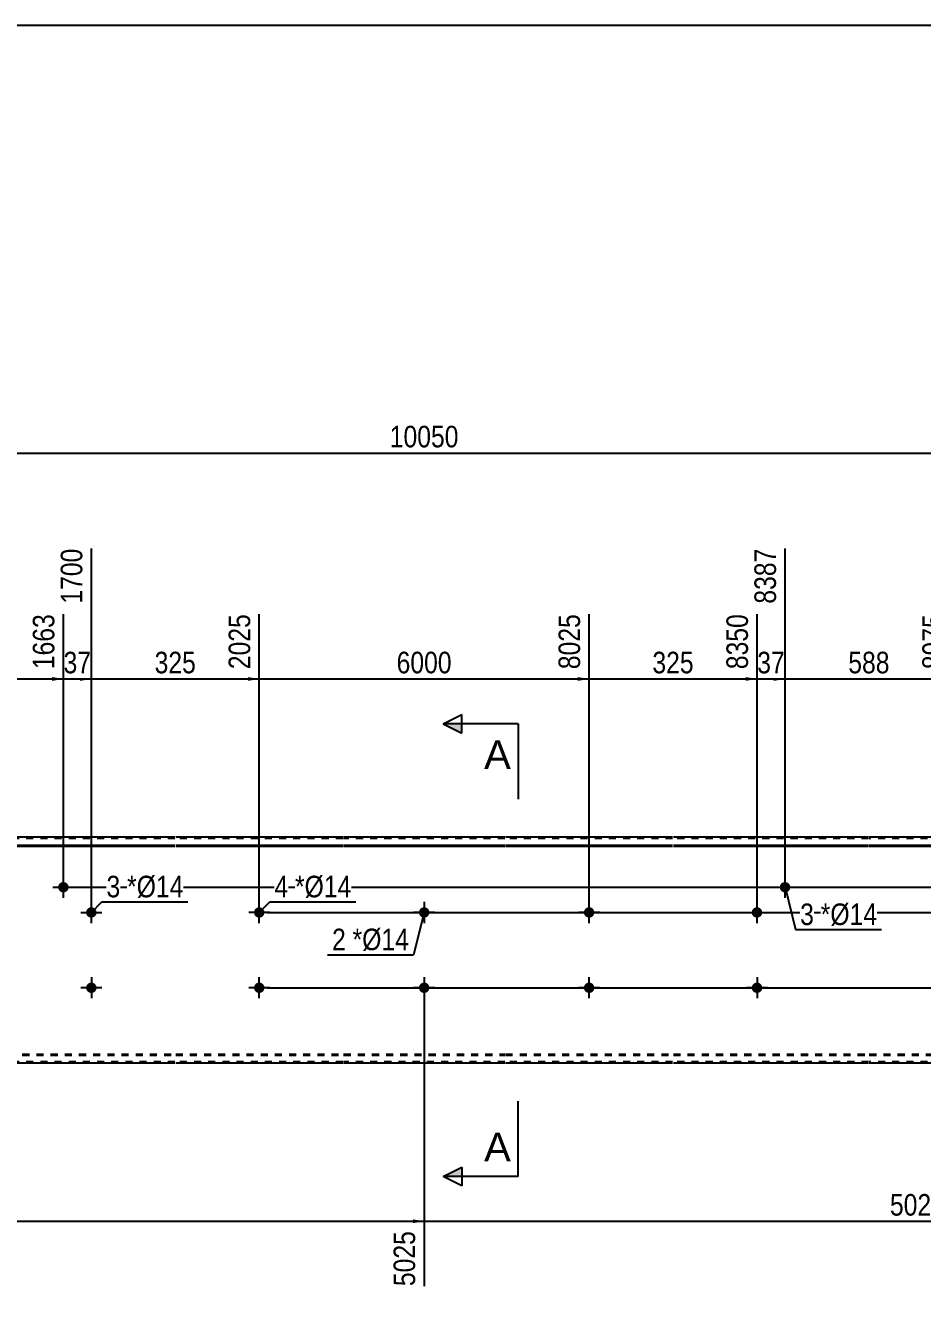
# Model space of a CAD drawing. Header units: millimetres. Extents: x -60 to 343, y -154 to 123.
# Drawn here: x 78.1 to 197.2, y -47 to 122.8 of the extents above; entities that cross this region are included whole.
import ezdxf

# ---------------------------------------------------------------- set-up
doc = ezdxf.new("R2010")
doc.units = ezdxf.units.MM
doc.linetypes.add('DXK_LINE_DOT1', pattern=[1.8814, 0.9407, -0.9407])
doc.styles.add('Arial', font='ARIAL.TTF', dxfattribs={"height": 0.2})
doc.styles.add('Arial Narrow', font='ARIALN.TTF', dxfattribs={"height": 0.2})

# ---------------------------------------------------------------- blocks, each defined once
blk = doc.blocks.new('Unknown-627190495-2038')
at = {"color": 5, "linetype": 'Continuous'}
blk.add_line((342.8, 122.75), (-57.2, 122.75), dxfattribs=at)
blk = doc.blocks.new('Bolt-627190495-1223 - 1203')
at = {"linetype": 'Continuous'}
blk.add_hatch(color=3, dxfattribs=at).paths.add_polyline_path([(174.49, 5, -1), (175.89, 5, -1)])
at = {"color": 3, "linetype": 'Continuous'}
for p, q in [((175.19, 3.6), (175.19, 6.4)), ((173.79, 5), (176.59, 5))]:
    blk.add_line(p, q, dxfattribs=at)
blk = doc.blocks.new('Part-627190495-1218 - 1203')
at = {"color": 2, "linetype": 'Continuous'}
for p, q in [((0, -15), (0, 15)), ((13.6, 15), (0, 15)), ((0, 13.94), (13.6, 13.94)), ((0, 13.81), (13.6, 13.81)), ((39.6, 15), (13.7, 15)), ((13.7, 13.94), (39.6, 13.94)), ((13.7, 13.81), (39.6, 13.81)), ((71.9, 15), (39.7, 15)), ((39.7, 13.94), (71.9, 13.94)), ((39.7, 13.81), (71.9, 13.81)), ((97.91, 15), (72, 15)), ((72, 13.94), (97.91, 13.94)), ((72, 13.81), (97.91, 13.81)), ((120.2, 15), (98.01, 15)), ((98.01, 13.94), (120.2, 13.94)), ((98.01, 13.81), (120.2, 13.81)), ((141.7, 15), (120.3, 15)), ((120.3, 13.94), (141.7, 13.94)), ((120.3, 13.81), (141.7, 13.81)), ((163.99, 15), (141.8, 15)), ((141.8, 13.94), (163.99, 13.94)), ((141.8, 13.81), (163.99, 13.81)), ((190, 15), (164.09, 15)), ((164.09, 13.94), (190, 13.94)), ((164.09, 13.81), (190, 13.81)), ((222.3, 15), (190.1, 15)), ((190.1, 13.94), (222.3, 13.94)), ((190.1, 13.81), (222.3, 13.81)), ((248.31, 15), (222.4, 15)), ((222.4, 13.94), (248.31, 13.94)), ((222.4, 13.81), (248.31, 13.81)), ((262, 15), (248.41, 15)), ((248.41, 13.94), (262, 13.94)), ((248.41, 13.81), (262, 13.81)), ((262, 15), (262, 13.94)), ((262, 13.94), (262, -15)), ((13.6, -15), (0, -15)), ((39.6, -15), (13.7, -15)), ((71.9, -15), (39.7, -15)), ((97.91, -15), (72, -15)), ((120.2, -15), (98.01, -15)), ((141.7, -15), (120.3, -15)), ((163.99, -15), (141.8, -15)), ((190, -15), (164.09, -15)), ((222.3, -15), (190.1, -15)), ((248.31, -15), (222.4, -15)), ((262, -15), (248.41, -15))]:
    blk.add_line(p, q, dxfattribs=at)
at = {"color": 7, "linetype": 'DXK_LINE_DOT1'}
for p, q in [((13.6, 14.82), (0, 14.82)), ((39.6, 14.82), (13.7, 14.82)), ((71.9, 14.82), (39.7, 14.82)), ((97.91, 14.82), (72, 14.82)), ((120.2, 14.82), (98.01, 14.82)), ((141.7, 14.82), (120.3, 14.82)), ((163.99, 14.82), (141.8, 14.82)), ((190, 14.82), (164.09, 14.82)), ((222.3, 14.82), (190.1, 14.82)), ((248.31, 14.82), (222.4, 14.82)), ((262, 14.82), (248.41, 14.82)), ((0, -13.81), (13.6, -13.81)), ((0, -13.94), (13.6, -13.94)), ((13.6, -14.82), (0, -14.82)), ((13.7, -13.81), (39.6, -13.81)), ((13.7, -13.94), (39.6, -13.94)), ((39.6, -14.82), (13.7, -14.82)), ((39.7, -13.81), (71.9, -13.81)), ((39.7, -13.94), (71.9, -13.94)), ((71.9, -14.82), (39.7, -14.82)), ((72, -13.81), (97.91, -13.81)), ((72, -13.94), (97.91, -13.94)), ((97.91, -14.82), (72, -14.82)), ((98.01, -13.81), (120.2, -13.81)), ((98.01, -13.94), (120.2, -13.94)), ((120.2, -14.82), (98.01, -14.82)), ((120.3, -13.81), (141.7, -13.81)), ((120.3, -13.94), (141.7, -13.94)), ((141.7, -14.82), (120.3, -14.82)), ((141.8, -13.81), (163.99, -13.81)), ((141.8, -13.94), (163.99, -13.94)), ((163.99, -14.82), (141.8, -14.82)), ((164.09, -13.81), (190, -13.81)), ((164.09, -13.94), (190, -13.94)), ((190, -14.82), (164.09, -14.82)), ((190.1, -13.81), (222.3, -13.81)), ((190.1, -13.94), (222.3, -13.94)), ((222.3, -14.82), (190.1, -14.82)), ((222.4, -13.81), (248.31, -13.81)), ((222.4, -13.94), (248.31, -13.94)), ((248.31, -14.82), (222.4, -14.82)), ((248.41, -13.81), (262, -13.81)), ((248.41, -13.94), (262, -13.94)), ((262, -14.82), (248.41, -14.82))]:
    blk.add_line(p, q, dxfattribs=at)
blk = doc.blocks.new('Bolt-627190495-1220 - 1203')
at = {"linetype": 'Continuous'}
blk.add_hatch(color=3, dxfattribs=at).paths.add_polyline_path([(178.21, 8.35, -1), (179.61, 8.35, -1)])
at = {"color": 3, "linetype": 'Continuous'}
for p, q in [((178.91, 6.95), (178.91, 9.75)), ((177.51, 8.35), (180.31, 8.35))]:
    blk.add_line(p, q, dxfattribs=at)
blk = doc.blocks.new('Bolt-627190495-1222 - 1203')
at = {"linetype": 'Continuous'}
blk.add_hatch(color=3, dxfattribs=at).paths.add_polyline_path([(175.89, -5, -1), (174.49, -5, -1)])
at = {"color": 3, "linetype": 'Continuous'}
for p, q in [((176.59, -5), (173.79, -5)), ((175.19, -3.6), (175.19, -6.4))]:
    blk.add_line(p, q, dxfattribs=at)
blk = doc.blocks.new('Bolt-627190495-1226 - 1203')
at = {"linetype": 'Continuous'}
blk.add_hatch(color=3, dxfattribs=at).paths.add_polyline_path([(82.4, 8.35, -1), (83.8, 8.35, -1)])
at = {"color": 3, "linetype": 'Continuous'}
for p, q in [((83.1, 6.95), (83.1, 9.75)), ((81.7, 8.35), (84.5, 8.35))]:
    blk.add_line(p, q, dxfattribs=at)
blk = doc.blocks.new('Bolt-627190495-1229 - 1203')
at = {"linetype": 'Continuous'}
for points in [[(131.7, 5, -1), (130.3, 5, -1)], [(131.7, -5, -1), (130.3, -5, -1)]]:
    blk.add_hatch(color=3, dxfattribs=at).paths.add_polyline_path(points)
at = {"color": 3, "linetype": 'Continuous'}
for p, q in [((131, 6.4), (131, 3.6)), ((132.4, 5), (129.6, 5)), ((132.4, -5), (129.6, -5)), ((131, -3.6), (131, -6.4))]:
    blk.add_line(p, q, dxfattribs=at)
blk = doc.blocks.new('Bolt-627190495-1230 - 1203')
at = {"linetype": 'Continuous'}
blk.add_hatch(color=3, dxfattribs=at).paths.add_polyline_path([(86.11, 5, -1), (87.51, 5, -1)])
at = {"color": 3, "linetype": 'Continuous'}
for p, q in [((86.81, 3.6), (86.81, 6.4)), ((85.41, 5), (88.21, 5))]:
    blk.add_line(p, q, dxfattribs=at)
blk = doc.blocks.new('Bolt-627190495-1231 - 1203')
at = {"linetype": 'Continuous'}
blk.add_hatch(color=3, dxfattribs=at).paths.add_polyline_path([(87.51, -5, -1), (86.11, -5, -1)])
at = {"color": 3, "linetype": 'Continuous'}
for p, q in [((88.21, -5), (85.41, -5)), ((86.81, -3.6), (86.81, -6.4))]:
    blk.add_line(p, q, dxfattribs=at)
blk = doc.blocks.new('Bolt-627190495-1232 - 1203')
at = {"linetype": 'Continuous'}
for points in [[(1.8, 5, -1), (3.2, 5, -1)], [(108.4, 5, -1), (109.8, 5, -1)]]:
    blk.add_hatch(color=3, dxfattribs=at).paths.add_polyline_path(points)
at = {"color": 3, "linetype": 'Continuous'}
for p, q in [((2.5, 3.6), (2.5, 6.4)), ((109.1, 3.6), (109.1, 6.4)), ((3.9, 5), (1.1, 5)), ((110.5, 5), (107.7, 5))]:
    blk.add_line(p, q, dxfattribs=at)
blk = doc.blocks.new('Bolt-627190495-1233 - 1203')
at = {"linetype": 'Continuous'}
for points in [[(1.8, -5, -1), (3.2, -5, -1)], [(108.4, -5, -1), (109.8, -5, -1)]]:
    blk.add_hatch(color=3, dxfattribs=at).paths.add_polyline_path(points)
at = {"color": 3, "linetype": 'Continuous'}
for p, q in [((3.9, -5), (1.1, -5)), ((2.5, -6.4), (2.5, -3.6)), ((110.5, -5), (107.7, -5)), ((109.1, -6.4), (109.1, -3.6))]:
    blk.add_line(p, q, dxfattribs=at)
blk = doc.blocks.new('Bolt-627190495-1236 - 1203')
at = {"linetype": 'Continuous'}
for points in [[(152.2, 5, -1), (153.6, 5, -1)], [(258.8, 5, -1), (260.2, 5, -1)]]:
    blk.add_hatch(color=3, dxfattribs=at).paths.add_polyline_path(points)
at = {"color": 3, "linetype": 'Continuous'}
for p, q in [((152.9, 3.6), (152.9, 6.4)), ((259.5, 3.6), (259.5, 6.4)), ((154.3, 5), (151.5, 5)), ((260.9, 5), (258.1, 5))]:
    blk.add_line(p, q, dxfattribs=at)
blk = doc.blocks.new('Bolt-627190495-1237 - 1203')
at = {"linetype": 'Continuous'}
for points in [[(152.2, -5, -1), (153.6, -5, -1)], [(258.8, -5, -1), (260.2, -5, -1)]]:
    blk.add_hatch(color=3, dxfattribs=at).paths.add_polyline_path(points)
at = {"color": 3, "linetype": 'Continuous'}
for p, q in [((154.3, -5), (151.5, -5)), ((152.9, -6.4), (152.9, -3.6)), ((260.9, -5), (258.1, -5)), ((259.5, -6.4), (259.5, -3.6))]:
    blk.add_line(p, q, dxfattribs=at)
blk = doc.blocks.new('StraightDimension-627190495-1417 - 1203')
at = {"linetype": 'Continuous'}
for points in [[(1.5, 65.75), (0, 66), (1.5, 66.25)], [(260.5, 66.25), (262, 66), (260.5, 65.75)]]:
    blk.add_hatch(color=7, dxfattribs=at).paths.add_polyline_path(points)
at = {"color": 7, "linetype": 'Continuous'}
for p, q in [((0, 16), (0, 68.25)), ((262, 16), (262, 68.25)), ((0, 66), (262, 66))]:
    blk.add_line(p, q, dxfattribs=at)
at = {"color": 0}
blk.add_wipeout([(136.17, 66.15), (136.17, 70.35), (125.83, 70.35), (125.83, 66.15)], dxfattribs=at)
at = {"color": 3, "style": 'Arial Narrow'}
blk.add_text('10050', height=2.863, dxfattribs=at).set_placement((126.43, 66.75))
blk = doc.blocks.new('StraightDimension-627190495-1289 - 1203')
at = {"linetype": 'Continuous'}
blk.add_hatch(color=7, dxfattribs=at).paths.add_polyline_path([(177.41, 36.25), (178.91, 36), (177.41, 35.75)])
at = {"color": 7, "linetype": 'Continuous'}
for p, q in [((178.91, 9.35), (178.91, 53.31)), ((175.19, 6), (175.19, 44.61)), ((175.19, 36), (178.91, 36))]:
    blk.add_line(p, q, dxfattribs=at)
at = {"color": 0, "linetype": 'Continuous'}
blk.add_wipeout([(178.31, 53.91), (174.11, 53.91), (174.11, 45.4), (178.31, 45.4)], dxfattribs=at)
at = {"color": 0}
blk.add_wipeout([(179.48, 36.15), (179.48, 40.35), (174.62, 40.35), (174.62, 36.15)], dxfattribs=at)
at = {"color": 3, "linetype": 'Continuous', "style": 'Arial Narrow'}
blk.add_text('8387', height=2.863, rotation=90.0002, dxfattribs=at).set_placement((177.71, 46))
at = {"color": 3, "style": 'Arial Narrow'}
blk.add_text('37', height=2.863, dxfattribs=at).set_placement((175.22, 36.75))
blk = doc.blocks.new('StraightDimension-627190495-1293 - 1203')
at = {"linetype": 'Continuous'}
blk.add_hatch(color=7, dxfattribs=at).paths.add_polyline_path([(85.31, 36.25), (86.81, 36), (85.31, 35.75)])
at = {"color": 7, "linetype": 'Continuous'}
for p, q in [((86.81, 6), (86.81, 53.31)), ((83.1, 9.35), (83.1, 44.61)), ((83.1, 36), (86.81, 36))]:
    blk.add_line(p, q, dxfattribs=at)
at = {"color": 0, "linetype": 'Continuous'}
blk.add_wipeout([(86.21, 53.91), (82.01, 53.91), (82.01, 45.4), (86.21, 45.4)], dxfattribs=at)
at = {"color": 0}
blk.add_wipeout([(87.38, 36.15), (87.38, 40.35), (82.52, 40.35), (82.52, 36.15)], dxfattribs=at)
at = {"color": 3, "linetype": 'Continuous', "style": 'Arial Narrow'}
blk.add_text('1700', height=2.863, rotation=90.0002, dxfattribs=at).set_placement((85.61, 46))
at = {"color": 3, "style": 'Arial Narrow'}
blk.add_text('37', height=2.863, dxfattribs=at).set_placement((83.12, 36.75))
blk = doc.blocks.new('StraightDimension-627190495-1292 - 1203')
at = {"linetype": 'Continuous'}
blk.add_hatch(color=7, dxfattribs=at).paths.add_polyline_path([(107.6, 36.25), (109.1, 36), (107.6, 35.75)])
at = {"color": 7, "linetype": 'Continuous'}
for p, q in [((86.81, 6), (86.81, 53.31)), ((109.1, 6), (109.1, 44.61)), ((86.81, 36), (109.1, 36))]:
    blk.add_line(p, q, dxfattribs=at)
at = {"color": 0, "linetype": 'Continuous'}
blk.add_wipeout([(108.5, 45.21), (104.3, 45.21), (104.3, 36.7), (108.5, 36.7)], dxfattribs=at)
at = {"color": 0}
blk.add_wipeout([(101.3, 36.15), (101.3, 40.35), (94.61, 40.35), (94.61, 36.15)], dxfattribs=at)
at = {"color": 3, "linetype": 'Continuous', "style": 'Arial Narrow'}
blk.add_text('2025', height=2.863, rotation=90.0002, dxfattribs=at).set_placement((107.9, 37.3))
at = {"color": 3, "style": 'Arial Narrow'}
blk.add_text('325', height=2.863, dxfattribs=at).set_placement((95.21, 36.75))
blk = doc.blocks.new('StraightDimension-627190495-1291 - 1203')
at = {"linetype": 'Continuous'}
blk.add_hatch(color=7, dxfattribs=at).paths.add_polyline_path([(151.4, 36.25), (152.9, 36), (151.4, 35.75)])
at = {"color": 7, "linetype": 'Continuous'}
for p, q in [((109.1, 6), (109.1, 44.61)), ((152.9, 6), (152.9, 44.61)), ((109.1, 36), (152.9, 36))]:
    blk.add_line(p, q, dxfattribs=at)
at = {"color": 0, "linetype": 'Continuous'}
blk.add_wipeout([(152.3, 45.21), (148.1, 45.21), (148.1, 36.7), (152.3, 36.7)], dxfattribs=at)
at = {"color": 0}
blk.add_wipeout([(135.26, 36.15), (135.26, 40.35), (126.74, 40.35), (126.74, 36.15)], dxfattribs=at)
at = {"color": 3, "linetype": 'Continuous', "style": 'Arial Narrow'}
blk.add_text('8025', height=2.863, rotation=90.0002, dxfattribs=at).set_placement((151.7, 37.3))
at = {"color": 3, "style": 'Arial Narrow'}
blk.add_text('6000', height=2.863, dxfattribs=at).set_placement((127.34, 36.75))
blk = doc.blocks.new('StraightDimension-627190495-1375 - 1203')
at = {"linetype": 'Continuous'}
blk.add_hatch(color=7, dxfattribs=at).paths.add_polyline_path([(260.5, -35.75), (262, -36), (260.5, -36.25)])
at = {"color": 7, "linetype": 'Continuous'}
for p, q in [((131, -6), (131, -44.61)), ((262, -16), (262, -46.44)), ((131, -36), (262, -36))]:
    blk.add_line(p, q, dxfattribs=at)
at = {"color": 0}
blk.add_wipeout([(200.76, -35.85), (200.76, -31.65), (192.24, -31.65), (192.24, -35.85)], dxfattribs=at)
at = {"color": 0, "linetype": 'Continuous'}
blk.add_wipeout([(261.4, -36.7), (257.2, -36.7), (257.2, -47.04), (261.4, -47.04)], dxfattribs=at)
at = {"color": 3, "style": 'Arial Narrow'}
blk.add_text('5025', height=2.863, dxfattribs=at).set_placement((192.84, -35.25))
at = {"color": 3, "linetype": 'Continuous', "style": 'Arial Narrow'}
blk.add_text('10050', height=2.863, rotation=90.0002, dxfattribs=at).set_placement((260.8, -46.44))
blk = doc.blocks.new('StraightDimension-627190495-1290 - 1203')
at = {"linetype": 'Continuous'}
blk.add_hatch(color=7, dxfattribs=at).paths.add_polyline_path([(173.69, 36.25), (175.19, 36), (173.69, 35.75)])
at = {"color": 7, "linetype": 'Continuous'}
for p, q in [((152.9, 6), (152.9, 44.61)), ((175.19, 6), (175.19, 44.61)), ((152.9, 36), (175.19, 36))]:
    blk.add_line(p, q, dxfattribs=at)
at = {"color": 0, "linetype": 'Continuous'}
blk.add_wipeout([(174.59, 45.21), (170.39, 45.21), (170.39, 36.7), (174.59, 36.7)], dxfattribs=at)
at = {"color": 0}
blk.add_wipeout([(167.39, 36.15), (167.39, 40.35), (160.7, 40.35), (160.7, 36.15)], dxfattribs=at)
at = {"color": 3, "linetype": 'Continuous', "style": 'Arial Narrow'}
blk.add_text('8350', height=2.863, rotation=90.0002, dxfattribs=at).set_placement((173.99, 37.3))
at = {"color": 3, "style": 'Arial Narrow'}
blk.add_text('325', height=2.863, dxfattribs=at).set_placement((161.3, 36.75))
blk = doc.blocks.new('StraightDimension-627190495-1294 - 1203')
at = {"linetype": 'Continuous'}
blk.add_hatch(color=7, dxfattribs=at).paths.add_polyline_path([(81.6, 36.25), (83.1, 36), (81.6, 35.75)])
at = {"color": 7, "linetype": 'Continuous'}
for p, q in [((60.8, 6), (60.8, 48.51)), ((83.1, 9.35), (83.1, 44.61)), ((60.8, 36), (83.1, 36))]:
    blk.add_line(p, q, dxfattribs=at)
at = {"color": 0, "linetype": 'Continuous'}
blk.add_wipeout([(82.5, 45.21), (78.3, 45.21), (78.3, 36.7), (82.5, 36.7)], dxfattribs=at)
at = {"color": 0}
blk.add_wipeout([(75.29, 36.15), (75.29, 40.35), (68.61, 40.35), (68.61, 36.15)], dxfattribs=at)
at = {"color": 3, "linetype": 'Continuous', "style": 'Arial Narrow'}
blk.add_text('1663', height=2.863, rotation=90.0002, dxfattribs=at).set_placement((81.9, 37.3))
at = {"color": 3, "style": 'Arial Narrow'}
blk.add_text('588', height=2.863, dxfattribs=at).set_placement((69.21, 36.75))
blk = doc.blocks.new('StraightDimension-627190495-1288 - 1203')
at = {"linetype": 'Continuous'}
blk.add_hatch(color=7, dxfattribs=at).paths.add_polyline_path([(199.7, 36.25), (201.2, 36), (199.7, 35.75)])
at = {"color": 7, "linetype": 'Continuous'}
for p, q in [((178.91, 9.35), (178.91, 53.31)), ((201.2, 6), (201.2, 44.61)), ((178.91, 36), (201.2, 36))]:
    blk.add_line(p, q, dxfattribs=at)
at = {"color": 0, "linetype": 'Continuous'}
blk.add_wipeout([(200.6, 45.21), (196.4, 45.21), (196.4, 36.7), (200.6, 36.7)], dxfattribs=at)
at = {"color": 0}
blk.add_wipeout([(193.39, 36.15), (193.39, 40.35), (186.71, 40.35), (186.71, 36.15)], dxfattribs=at)
at = {"color": 3, "linetype": 'Continuous', "style": 'Arial Narrow'}
blk.add_text('8975', height=2.863, rotation=90.0002, dxfattribs=at).set_placement((200, 37.3))
at = {"color": 3, "style": 'Arial Narrow'}
blk.add_text('588', height=2.863, dxfattribs=at).set_placement((187.31, 36.75))
blk = doc.blocks.new('StraightDimension-627190495-1383 - 1203')
at = {"linetype": 'Continuous'}
for points in [[(272.75, 13.5), (273, 15), (273.25, 13.5)], [(273.25, 9.85), (273, 8.35), (272.75, 9.85)]]:
    blk.add_hatch(color=7, dxfattribs=at).paths.add_polyline_path(points)
at = {"color": 7, "linetype": 'Continuous'}
for p, q in [((263, 15), (275.4, 15)), ((273, 8.35), (273, 15)), ((84.1, 8.35), (275.4, 8.35))]:
    blk.add_line(p, q, dxfattribs=at)
at = {"color": 0}
blk.add_wipeout([(272.85, 14.1), (268.65, 14.1), (268.65, 9.25), (272.85, 9.25)], dxfattribs=at)
at = {"color": 3, "style": 'Arial Narrow'}
blk.add_text('67', height=2.863, rotation=90.0002, dxfattribs=at).set_placement((272.25, 9.85))
blk = doc.blocks.new('StraightDimension-627190495-1376 - 1203')
at = {"linetype": 'Continuous'}
blk.add_hatch(color=7, dxfattribs=at).paths.add_polyline_path([(129.5, -35.75), (131, -36), (129.5, -36.25)])
at = {"color": 7, "linetype": 'Continuous'}
for p, q in [((131, -6), (131, -44.61)), ((0, -16), (0, -39.13)), ((0, -36), (131, -36))]:
    blk.add_line(p, q, dxfattribs=at)
at = {"color": 0}
blk.add_wipeout([(69.76, -35.85), (69.76, -31.65), (61.24, -31.65), (61.24, -35.85)], dxfattribs=at)
at = {"color": 0, "linetype": 'Continuous'}
for points in [[(-0.6, -36.7), (-4.8, -36.7), (-4.8, -39.73), (-0.6, -39.73)], [(130.4, -36.7), (126.2, -36.7), (126.2, -45.21), (130.4, -45.21)]]:
    blk.add_wipeout(points, dxfattribs=at)
at = {"color": 3, "style": 'Arial Narrow'}
blk.add_text('5025', height=2.863, dxfattribs=at).set_placement((61.84, -35.25))
at = {"color": 3, "linetype": 'Continuous', "style": 'Arial Narrow'}
for s, height, p in [('0', 2.86, (-1.2, -39.13)), ('5025', 2.863, (129.8, -44.61))]:
    blk.add_text(s, height=height, rotation=90.0002, dxfattribs=at).set_placement(p)
blk = doc.blocks.new('StraightDimension-627190495-1384 - 1203')
at = {"linetype": 'Continuous'}
for points in [[(272.75, 6.85), (273, 8.35), (273.25, 6.85)], [(273.25, 6.5), (273, 5), (272.75, 6.5)]]:
    blk.add_hatch(color=7, dxfattribs=at).paths.add_polyline_path(points)
at = {"color": 7, "linetype": 'Continuous'}
for p, q in [((84.1, 8.35), (275.4, 8.35)), ((273, 5), (273, 8.35)), ((110.1, 5), (275.4, 5))]:
    blk.add_line(p, q, dxfattribs=at)
at = {"color": 0}
blk.add_wipeout([(272.85, 9.1), (268.65, 9.1), (268.65, 4.25), (272.85, 4.25)], dxfattribs=at)
at = {"color": 3, "style": 'Arial Narrow'}
blk.add_text('33', height=2.863, rotation=90.0002, dxfattribs=at).set_placement((272.25, 4.85))
blk = doc.blocks.new('StraightDimension-627190495-1385 - 1203')
at = {"linetype": 'Continuous'}
for points in [[(272.75, 3.5), (273, 5), (273.25, 3.5)], [(273.25, -3.5), (273, -5), (272.75, -3.5)]]:
    blk.add_hatch(color=7, dxfattribs=at).paths.add_polyline_path(points)
at = {"color": 7, "linetype": 'Continuous'}
for p, q in [((110.1, 5), (275.4, 5)), ((273, -5), (273, 5)), ((110.1, -5), (275.4, -5))]:
    blk.add_line(p, q, dxfattribs=at)
at = {"color": 0}
blk.add_wipeout([(272.85, 3.34), (268.65, 3.34), (268.65, -3.34), (272.85, -3.34)], dxfattribs=at)
at = {"color": 3, "style": 'Arial Narrow'}
blk.add_text('100', height=2.863, rotation=90.0002, dxfattribs=at).set_placement((272.25, -2.74))
blk = doc.blocks.new('StraightDimension-627190495-1386 - 1203')
at = {"linetype": 'Continuous'}
for points in [[(272.75, -6.5), (273, -5), (273.25, -6.5)], [(273.25, -13.5), (273, -15), (272.75, -13.5)]]:
    blk.add_hatch(color=7, dxfattribs=at).paths.add_polyline_path(points)
at = {"color": 7, "linetype": 'Continuous'}
for p, q in [((110.1, -5), (275.4, -5)), ((273, -15), (273, -5)), ((263, -15), (275.4, -15))]:
    blk.add_line(p, q, dxfattribs=at)
at = {"color": 0}
blk.add_wipeout([(272.85, -6.66), (268.65, -6.66), (268.65, -13.34), (272.85, -13.34)], dxfattribs=at)
at = {"color": 3, "style": 'Arial Narrow'}
blk.add_text('100', height=2.863, rotation=90.0002, dxfattribs=at).set_placement((272.25, -12.74))
blk = doc.blocks.new('SectionMark-627190495-1280 - 1203')
at = {"linetype": 'Continuous'}
for points in [[(136, 30.05), (136, 28.8), (133.5, 30.05)], [(136, -28.8), (136, -30.05), (133.5, -30.05)]]:
    blk.add_hatch(color=30, dxfattribs=at).paths.add_polyline_path(points)
at = {"color": 30, "linetype": 'Continuous'}
for p, q in [((133.5, 30.05), (136, 31.3)), ((136, 28.8), (136, 31.3)), ((143.5, 30.05), (133.5, 30.05)), ((133.5, 30.05), (136, 28.8)), ((143.5, 30.05), (143.5, 20.05)), ((143.5, -30.05), (143.5, -20.05)), ((133.5, -30.05), (136, -28.8)), ((136, -28.8), (136, -31.3)), ((143.5, -30.05), (133.5, -30.05)), ((136, -31.3), (133.5, -30.05))]:
    blk.add_line(p, q, dxfattribs=at)
at = {"color": 0, "linetype": 'Continuous'}
for points in [[(142.5, 24.05), (142.5, 28.05), (138.95, 28.05), (138.95, 24.05)], [(142.5, -28.05), (142.5, -24.05), (138.95, -24.05), (138.95, -28.05)]]:
    blk.add_wipeout(points, dxfattribs=at)
at = {"color": 96, "linetype": 'Continuous', "style": 'Arial'}
for p in [(138.95, 24.05), (138.95, -28.05)]:
    blk.add_text('A', height=3.82, dxfattribs=at).set_placement(p)
blk = doc.blocks.new('MarkSet-627190495-1432 - 1203')
at = {"color": 0}
for points in [[(182.75, 3.33), (182.75, 6.33), (180.92, 6.33), (180.92, 3.33)], [(184.93, 3.33), (184.93, 6.33), (183.65, 6.33), (183.65, 3.33)]]:
    blk.add_wipeout(points, dxfattribs=at)
for points in [[(182.75, 3.33), (182.75, 6.33), (180.92, 6.33), (180.92, 3.33)], [(184.93, 3.33), (184.93, 6.33), (183.65, 6.33), (183.65, 3.33)]]:
    blk.add_wipeout(points, dxfattribs=at)
at = {"color": 7, "linetype": 'Continuous'}
blk.add_line((178.91, 8.35), (180.32, 2.73), dxfattribs=at)
at = {"color": 3, "style": 'Arial Narrow'}
blk.add_text('3', height=2.86, dxfattribs=at).set_placement((180.92, 3.33))
at = {"color": 0}
blk.add_wipeout([(191.14, 3.33), (191.14, 6.33), (184.93, 6.33), (184.93, 3.33)], dxfattribs=at)
blk.add_wipeout([(191.14, 3.33), (191.14, 6.33), (184.93, 6.33), (184.93, 3.33)], dxfattribs=at)
at = {"color": 7, "linetype": 'Continuous'}
blk.add_line((180.32, 2.73), (191.74, 2.73), dxfattribs=at)
at = {"color": 3, "style": 'Arial Narrow'}
for s, height, p in [('*', 2.86, (183.65, 3.33)), ('Ø14', 2.863, (184.93, 3.33))]:
    blk.add_text(s, height=height, dxfattribs=at).set_placement(p)
blk = doc.blocks.new('MarkSet-627190495-1453 - 1203')
at = {"color": 0}
for points in [[(90.65, 7.01), (90.65, 10.01), (88.82, 10.01), (88.82, 7.01)], [(92.83, 7.01), (92.83, 10.01), (91.55, 10.01), (91.55, 7.01)]]:
    blk.add_wipeout(points, dxfattribs=at)
for points in [[(90.65, 7.01), (90.65, 10.01), (88.82, 10.01), (88.82, 7.01)], [(92.83, 7.01), (92.83, 10.01), (91.55, 10.01), (91.55, 7.01)]]:
    blk.add_wipeout(points, dxfattribs=at)
at = {"color": 7, "linetype": 'Continuous'}
blk.add_line((86.81, 5), (88.22, 6.41), dxfattribs=at)
at = {"color": 3, "style": 'Arial Narrow'}
blk.add_text('3', height=2.86, dxfattribs=at).set_placement((88.82, 7.01))
at = {"color": 0}
blk.add_wipeout([(99.04, 7.01), (99.04, 10.01), (92.83, 10.01), (92.83, 7.01)], dxfattribs=at)
blk.add_wipeout([(99.04, 7.01), (99.04, 10.01), (92.83, 10.01), (92.83, 7.01)], dxfattribs=at)
at = {"color": 7, "linetype": 'Continuous'}
blk.add_line((88.22, 6.41), (99.64, 6.41), dxfattribs=at)
at = {"color": 3, "style": 'Arial Narrow'}
for s, height, p in [('*', 2.86, (91.55, 7.01)), ('Ø14', 2.863, (92.83, 7.01))]:
    blk.add_text(s, height=height, dxfattribs=at).set_placement(p)
blk = doc.blocks.new('MarkSet-627190495-1459 - 1203')
at = {"color": 0}
for points in [[(112.95, 7.01), (112.95, 10.01), (111.12, 10.01), (111.12, 7.01)], [(115.12, 7.01), (115.12, 10.01), (113.85, 10.01), (113.85, 7.01)]]:
    blk.add_wipeout(points, dxfattribs=at)
for points in [[(112.95, 7.01), (112.95, 10.01), (111.12, 10.01), (111.12, 7.01)], [(115.12, 7.01), (115.12, 10.01), (113.85, 10.01), (113.85, 7.01)]]:
    blk.add_wipeout(points, dxfattribs=at)
at = {"color": 7, "linetype": 'Continuous'}
blk.add_line((109.1, 5), (110.52, 6.41), dxfattribs=at)
at = {"color": 3, "style": 'Arial Narrow'}
blk.add_text('4', height=2.86, dxfattribs=at).set_placement((111.12, 7.01))
at = {"color": 0}
blk.add_wipeout([(121.34, 7.01), (121.34, 10.01), (115.12, 10.01), (115.12, 7.01)], dxfattribs=at)
blk.add_wipeout([(121.34, 7.01), (121.34, 10.01), (115.12, 10.01), (115.12, 7.01)], dxfattribs=at)
at = {"color": 7, "linetype": 'Continuous'}
blk.add_line((110.52, 6.41), (121.94, 6.41), dxfattribs=at)
at = {"color": 3, "style": 'Arial Narrow'}
for s, height, p in [('*', 2.86, (113.85, 7.01)), ('Ø14', 2.863, (115.12, 7.01))]:
    blk.add_text(s, height=height, dxfattribs=at).set_placement(p)
blk = doc.blocks.new('Mark-627190495-1469 - 1203')
at = {"color": 0}
for points in [[(120.59, -0.01), (120.59, 2.99), (118.77, 2.99), (118.77, -0.01)], [(122.77, -0.01), (122.77, 2.99), (121.49, 2.99), (121.49, -0.01)]]:
    blk.add_wipeout(points, dxfattribs=at)
for points in [[(120.59, -0.01), (120.59, 2.99), (118.77, 2.99), (118.77, -0.01)], [(122.77, -0.01), (122.77, 2.99), (121.49, 2.99), (121.49, -0.01)]]:
    blk.add_wipeout(points, dxfattribs=at)
at = {"color": 3, "style": 'Arial Narrow'}
blk.add_text('2', height=2.86, dxfattribs=at).set_placement((118.77, -0.01))
at = {"color": 0}
blk.add_wipeout([(128.99, -0.01), (128.99, 2.99), (122.77, 2.99), (122.77, -0.01)], dxfattribs=at)
blk.add_wipeout([(128.99, -0.01), (128.99, 2.99), (122.77, 2.99), (122.77, -0.01)], dxfattribs=at)
at = {"color": 7, "linetype": 'Continuous'}
for p in [(131, 5), (118.17, -0.61)]:
    blk.add_line(p, (129.59, -0.61), dxfattribs=at)
at = {"color": 3, "style": 'Arial Narrow'}
for s, height, p in [('*', 2.86, (121.49, -0.01)), ('Ø14', 2.863, (122.77, -0.01))]:
    blk.add_text(s, height=height, dxfattribs=at).set_placement(p)

msp = doc.modelspace()

# ---------------------------------------------------------------- block references
for name in ['Unknown-627190495-2038', 'Part-627190495-1218 - 1203', 'Bolt-627190495-1226 - 1203', 'Bolt-627190495-1220 - 1203', 'Bolt-627190495-1232 - 1203', 'Bolt-627190495-1230 - 1203', 'Bolt-627190495-1229 - 1203', 'Bolt-627190495-1236 - 1203', 'Bolt-627190495-1223 - 1203', 'Bolt-627190495-1233 - 1203', 'Bolt-627190495-1231 - 1203', 'Bolt-627190495-1237 - 1203', 'Bolt-627190495-1222 - 1203']:
    msp.add_blockref(name, (0, 0))

# ---------------------------------------------------------------- next in the draw order: block references
for name in ['StraightDimension-627190495-1417 - 1203', 'StraightDimension-627190495-1375 - 1203']:
    msp.add_blockref(name, (0, 0))

# ---------------------------------------------------------------- next in the draw order: block references
for name in ['StraightDimension-627190495-1293 - 1203', 'StraightDimension-627190495-1289 - 1203', 'StraightDimension-627190495-1376 - 1203']:
    msp.add_blockref(name, (0, 0))

# ---------------------------------------------------------------- next in the draw order: block references
for name in ['StraightDimension-627190495-1292 - 1203', 'StraightDimension-627190495-1288 - 1203', 'StraightDimension-627190495-1294 - 1203']:
    msp.add_blockref(name, (0, 0))

# ---------------------------------------------------------------- next in the draw order: block references
msp.add_blockref('StraightDimension-627190495-1291 - 1203', (0, 0))

# ---------------------------------------------------------------- next in the draw order: block references
msp.add_blockref('StraightDimension-627190495-1290 - 1203', (0, 0))

# ---------------------------------------------------------------- next in the draw order: block references
msp.add_blockref('StraightDimension-627190495-1383 - 1203', (0, 0))

# ---------------------------------------------------------------- next in the draw order: block references
msp.add_blockref('StraightDimension-627190495-1384 - 1203', (0, 0))

# ---------------------------------------------------------------- next in the draw order: block references
for name in ['MarkSet-627190495-1453 - 1203', 'StraightDimension-627190495-1385 - 1203']:
    msp.add_blockref(name, (0, 0))

# ---------------------------------------------------------------- next in the draw order: block references
for name in ['MarkSet-627190495-1459 - 1203', 'MarkSet-627190495-1432 - 1203', 'StraightDimension-627190495-1386 - 1203']:
    msp.add_blockref(name, (0, 0))

# ---------------------------------------------------------------- next in the draw order: block references
for name in ['SectionMark-627190495-1280 - 1203', 'Mark-627190495-1469 - 1203']:
    msp.add_blockref(name, (0, 0))

doc.saveas('drawing.dxf')
